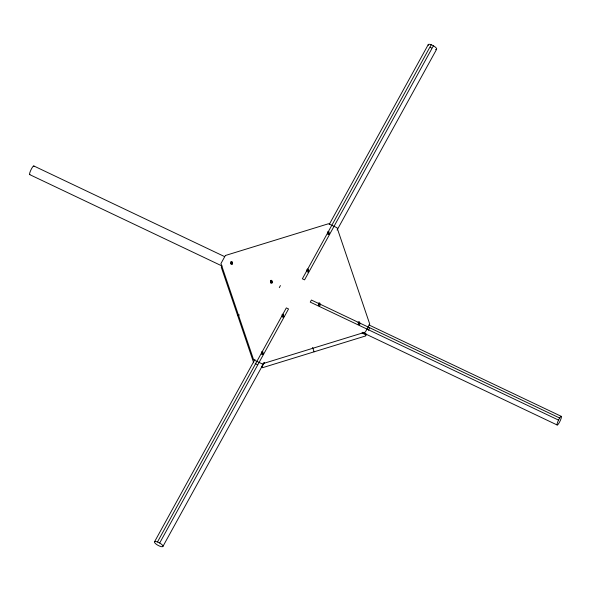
<?xml version="1.0" encoding="UTF-8"?>
<svg xmlns="http://www.w3.org/2000/svg" width="591" height="591" viewBox="0 0 591 591"><rect width="100%" height="100%" fill="white"/><g stroke="black" fill="none" stroke-linecap="round" stroke-linejoin="round"><path stroke-width="0.89" d="M369.56 327.54L369.405 328.035A4.794 0.901 -64.6 0 1 368.452 330.266M558.525 420.098L559.662 418.022A4.794 0.901 -64.6 0 1 561.14 418.354A4.794 0.901 -64.6 0 1 557.52 424.929A4.794 0.901 -64.6 0 1 558.525 420.098L310.268 302.134L311.413 300.058L358.065 322.228M154.576 541.718L254.987 359.313M329.231 224.484L428.312 44.502M157.479 541.962L286.325 307.904L288.534 308.953L159.681 543.011A4.794 1.426 28.8 0 1 162.488 546.697L161.845 546.727A4.794 1.426 28.8 0 1 155.825 543.868L155.115 543.195A4.794 1.426 28.8 0 1 157.479 541.962L159.681 543.011M431.216 44.746L302.363 278.804L304.564 279.846L433.417 45.795L431.216 44.746A4.794 1.426 28.8 0 0 428.394 45.374M162.88 546.498L264.177 362.482M337.084 230.069L436.616 49.282M362.8 332.29L366.088 333.856L365.681 335.939L262.5 367.705L261.673 367.307L264.31 362.519M237.656 315.505L239.414 314.959M368.895 324.932L561.332 416.367M33.85 165.975L224.624 256.62M359.727 323.018L559.662 418.022M230.918 263.305L232.337 263.985L232.204 262.53M362.209 332.364L557.15 424.988M29.668 174.596L222.105 266.031M362.084 333.051L366.191 335.008M312.609 347.449L314.094 351.822M253.702 362.8L221.322 267.346L221.625 265.455M271.926 281.405L272.052 282.853A0.798 0.746 -5.2 0 1 270.804 283.074A0.798 0.746 -5.2 0 1 270.914 281.892M271.579 280.4L271.712 281.848M270.508 280.732L270.634 282.18M261.562 366.154L261.673 367.307M257.174 364.647A4.794 1.426 28.8 0 1 255.223 363.31M433.417 45.795A4.794 1.426 28.8 0 1 435.582 49.511M431.511 47.989A4.794 1.426 28.8 0 1 430.47 47.339M29.919 174.604A4.794 0.901 -64.6 0 1 31.042 169.698A4.794 0.901 -64.6 0 1 33.968 166.27M279.292 287.662A4.794 0.901 -64.6 0 1 280.437 285.579M231.997 262.98A0.798 0.746 -5.2 0 1 232.219 264.147A0.798 0.746 -5.2 0 1 230.955 264.059A0.798 0.746 -5.2 0 1 231.384 262.936M271.52 281.789A0.798 0.746 -5.2 0 1 272.052 282.853M320.019 304.675A0.798 0.746 -5.2 0 1 319.775 305.71A0.798 0.746 -5.2 0 1 318.675 305.495A0.798 0.746 -5.2 0 1 318.918 304.461M359.609 323.403A0.798 0.746 -5.2 0 1 359.66 324.459A0.798 0.746 -5.2 0 1 358.53 324.518A0.798 0.746 -5.2 0 1 358.478 323.462M328.847 233.15A0.798 0.746 -5.2 0 1 329.217 234.095A0.798 0.746 -5.2 0 1 328.241 234.531A0.798 0.746 -5.2 0 1 327.702 233.667M308.229 270.597A0.798 0.746 -5.2 0 1 308.45 271.764A0.798 0.746 -5.2 0 1 307.187 271.675A0.798 0.746 -5.2 0 1 307.623 270.552M283.362 315.749A0.798 0.746 -5.2 0 1 283.702 316.754A0.798 0.746 -5.2 0 1 282.624 317.086A0.798 0.746 -5.2 0 1 282.284 316.082M262.744 353.196A0.798 0.746 -5.2 0 1 262.965 354.364A0.798 0.746 -5.2 0 1 261.702 354.275A0.798 0.746 -5.2 0 1 262.138 353.152M225.378 255.497L220.96 263.52L253.628 359.83L262.138 363.879L365.319 332.112L369.737 324.09L337.069 227.771L328.552 223.73L225.378 255.497M307.364 270.486A0.798 0.746 -5.2 0 0 308.532 269.769A0.798 0.746 -5.2 0 0 307.305 269.186A0.798 0.746 -5.2 0 0 307.364 270.486M327.983 233.031A0.798 0.746 -5.2 0 0 329.15 232.322A0.798 0.746 -5.2 0 0 327.916 231.738A0.798 0.746 -5.2 0 0 327.983 233.031M318.845 304.306A0.798 0.746 -5.2 0 0 320.012 303.589A0.798 0.746 -5.2 0 0 318.785 303.006A0.798 0.746 -5.2 0 0 318.845 304.306M358.567 323.174A0.798 0.746 -5.2 0 0 359.734 322.464A0.798 0.746 -5.2 0 0 358.508 321.881A0.798 0.746 -5.2 0 0 358.567 323.174M261.879 353.086A0.798 0.746 -5.2 0 0 263.047 352.376A0.798 0.746 -5.2 0 0 261.813 351.785A0.798 0.746 -5.2 0 0 261.879 353.086M282.491 315.638A0.798 0.746 -5.2 0 0 283.658 314.922A0.798 0.746 -5.2 0 0 282.432 314.338A0.798 0.746 -5.2 0 0 282.491 315.638M270.848 281.737A0.798 0.746 -5.2 0 0 272.015 281.028A0.798 0.746 -5.2 0 0 270.781 280.444A0.798 0.746 -5.2 0 0 270.848 281.737M231.125 262.862A0.798 0.746 -5.2 0 0 232.293 262.153A0.798 0.746 -5.2 0 0 231.066 261.569A0.798 0.746 -5.2 0 0 231.125 262.862"/></g></svg>
